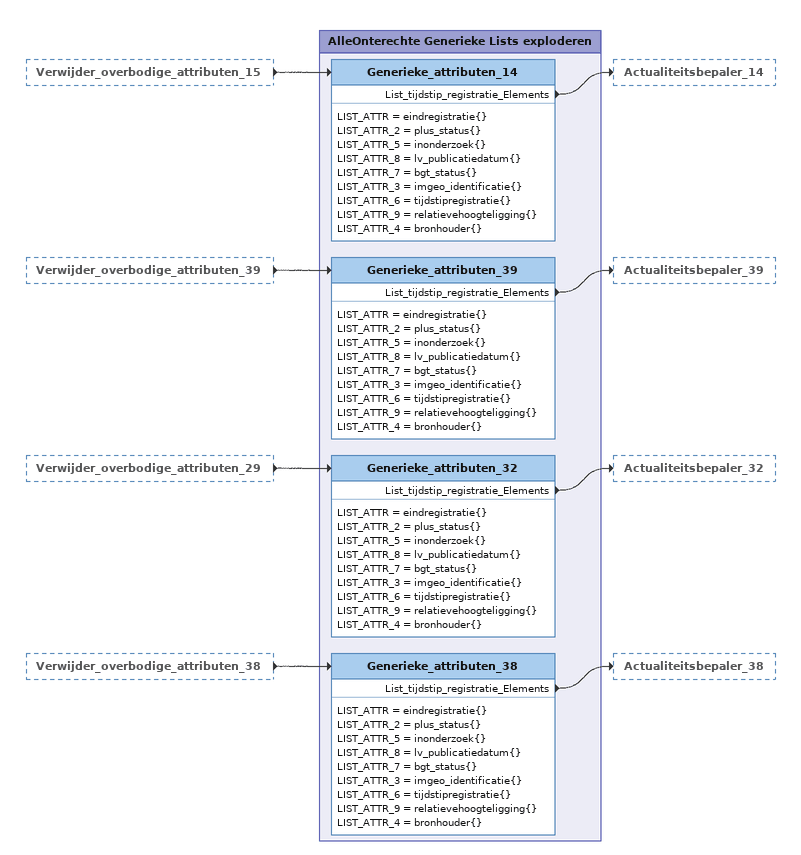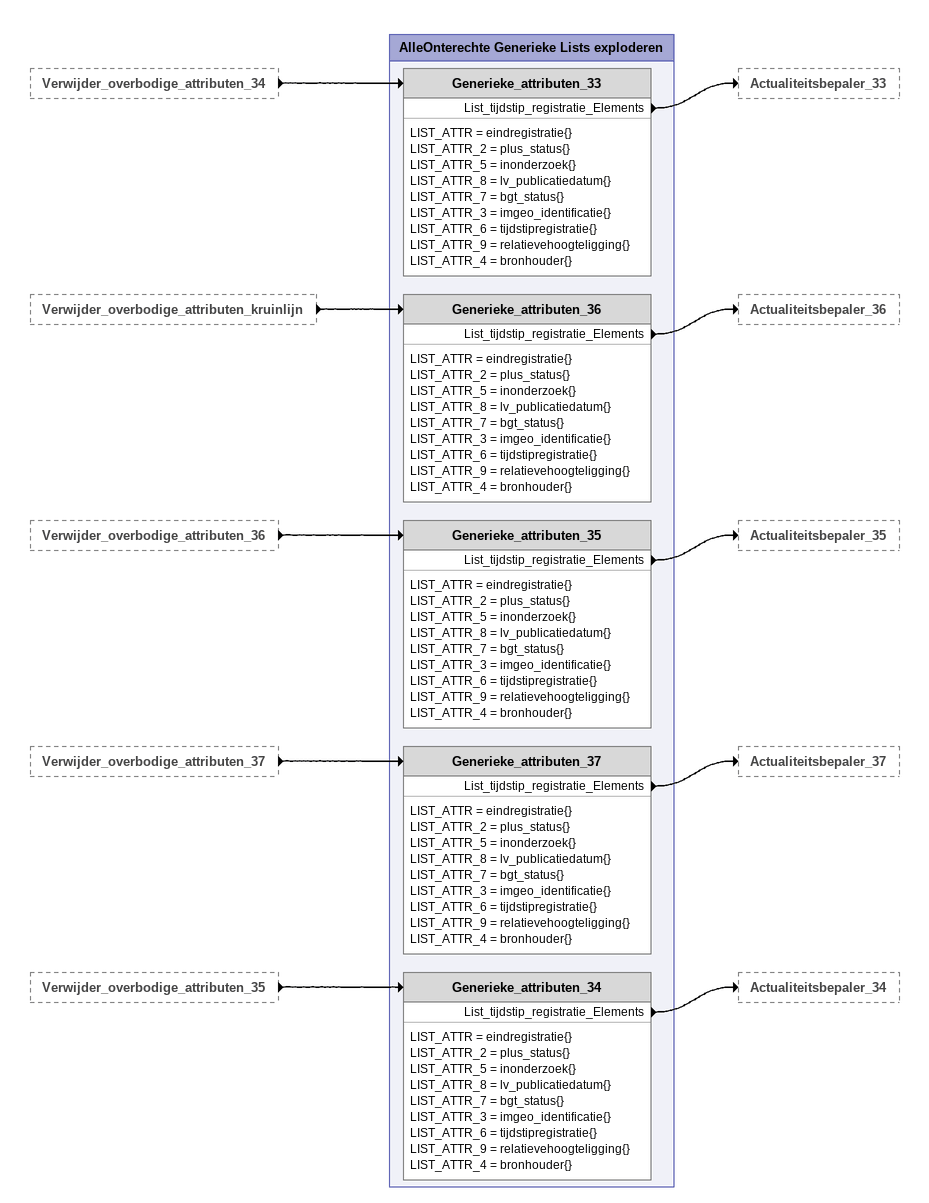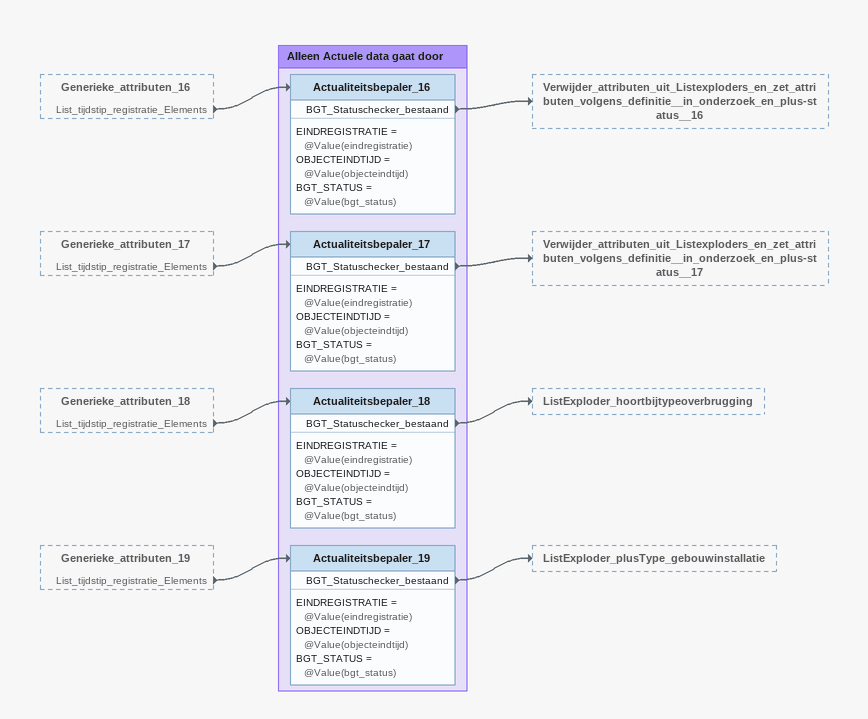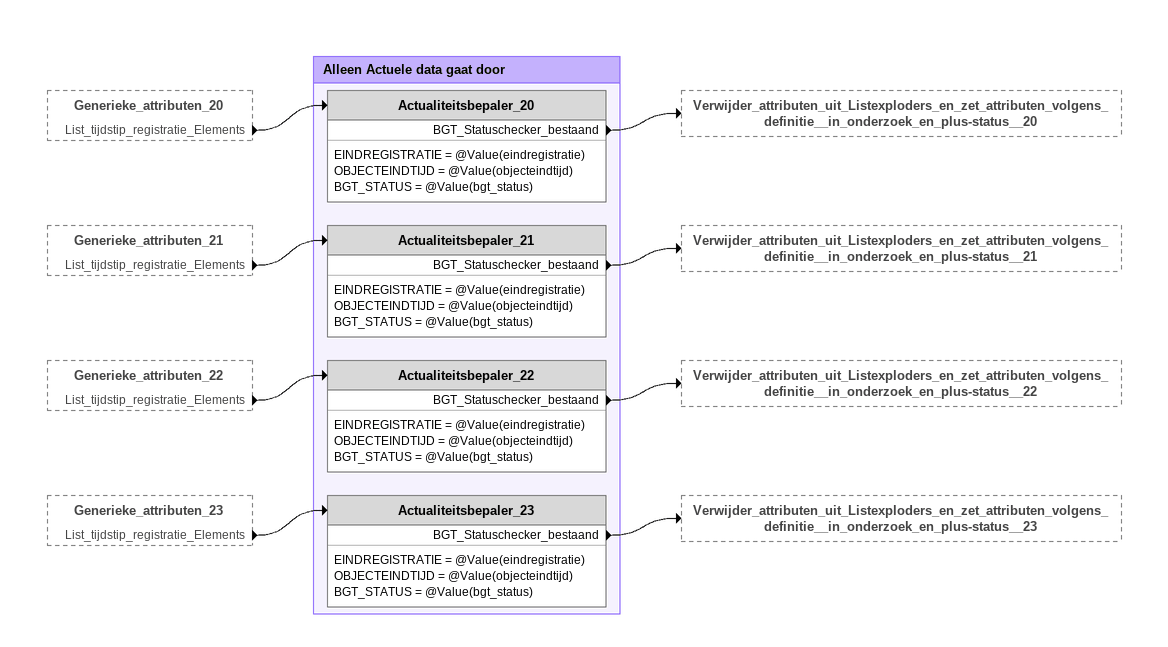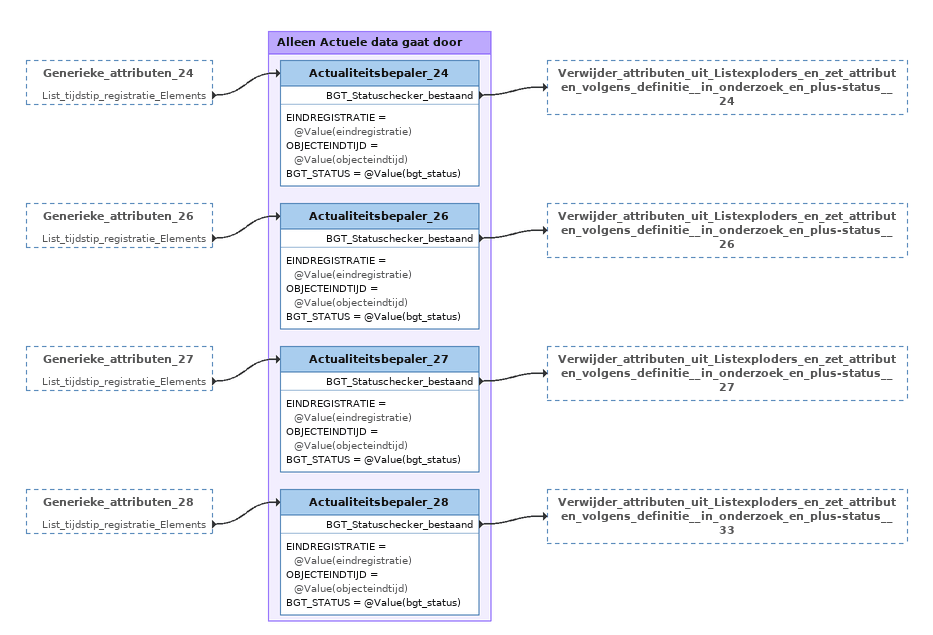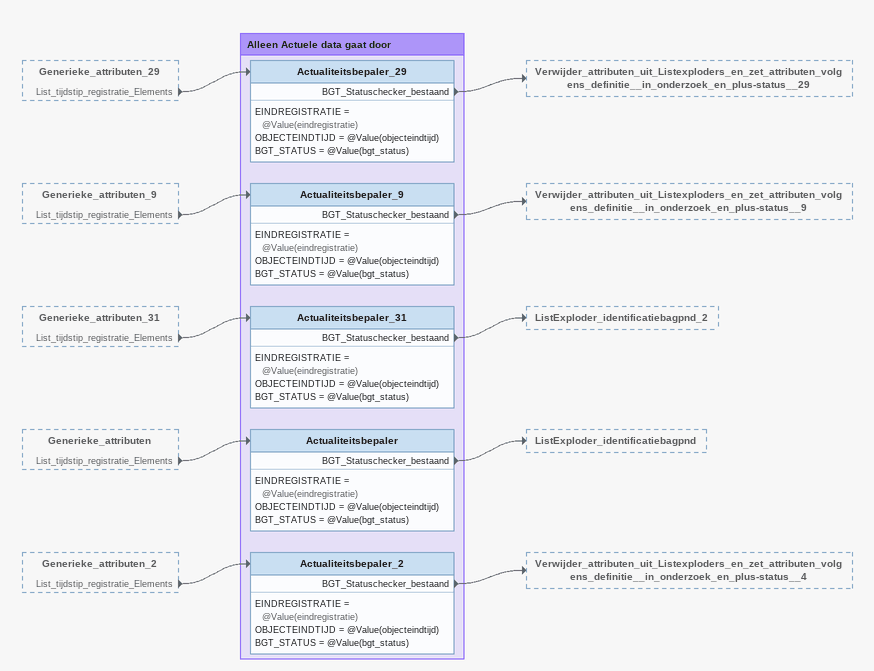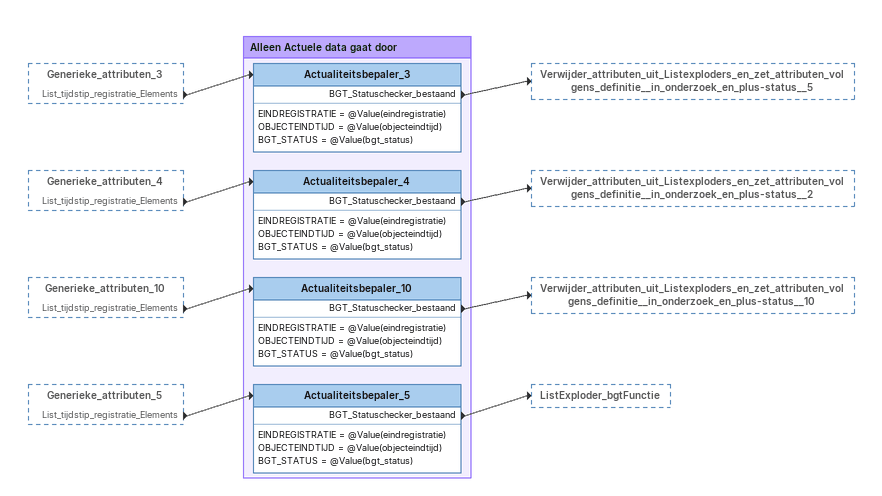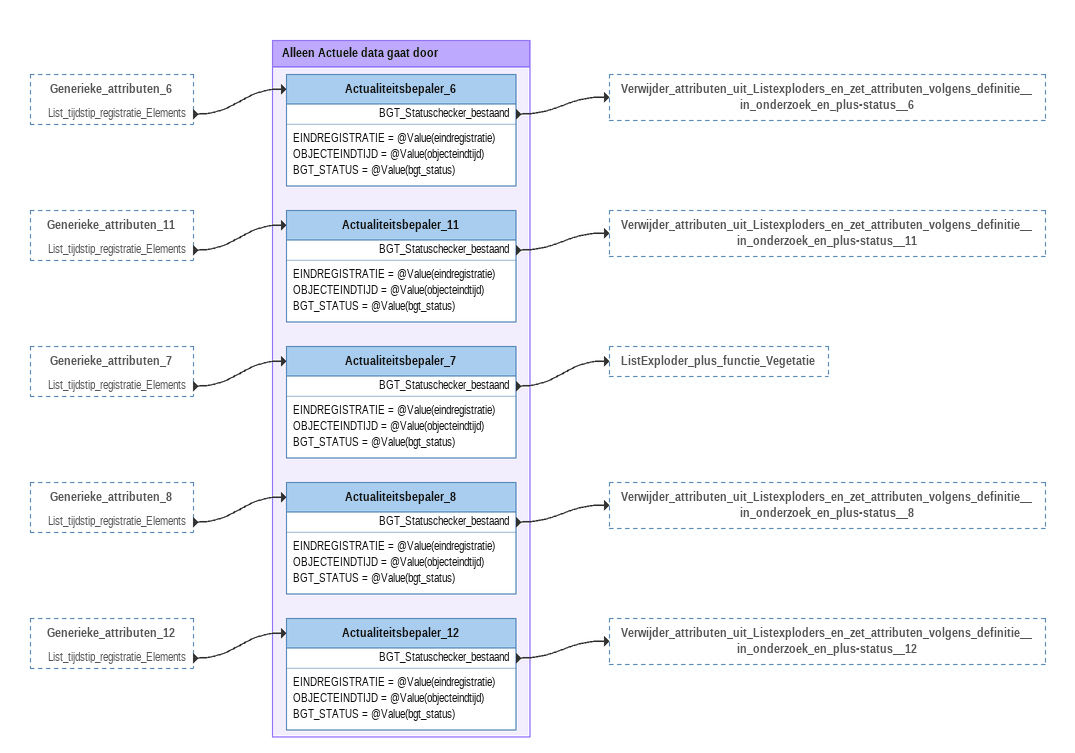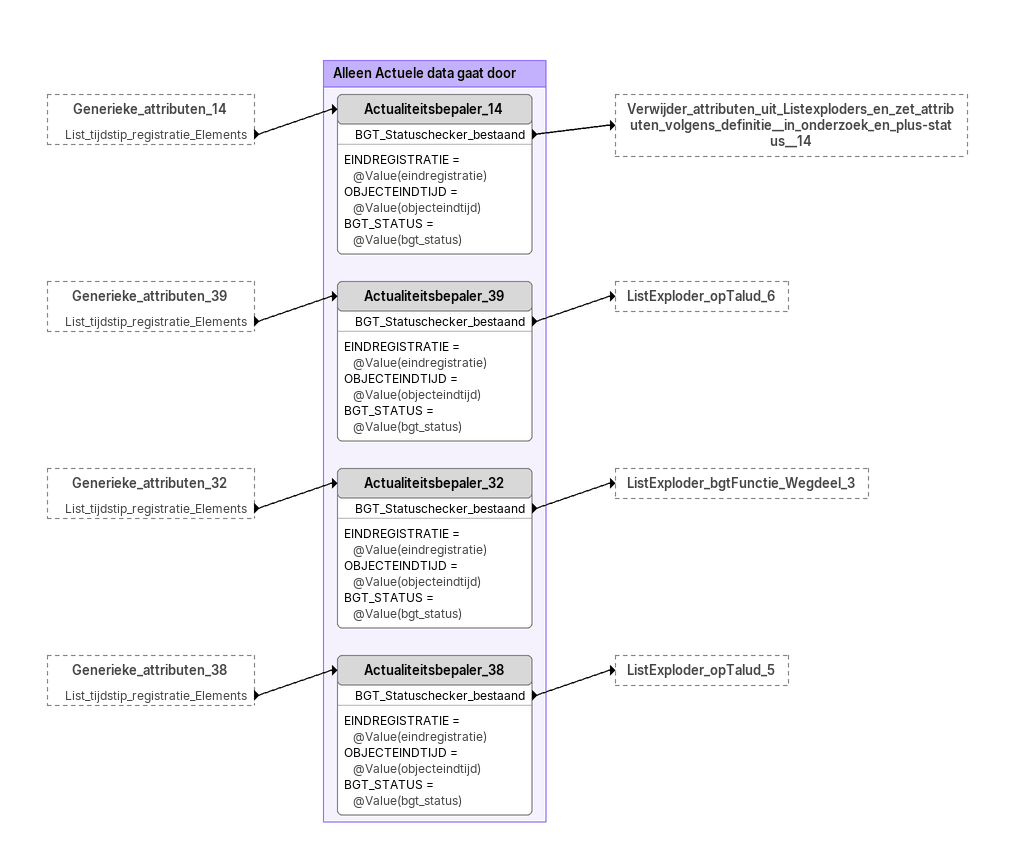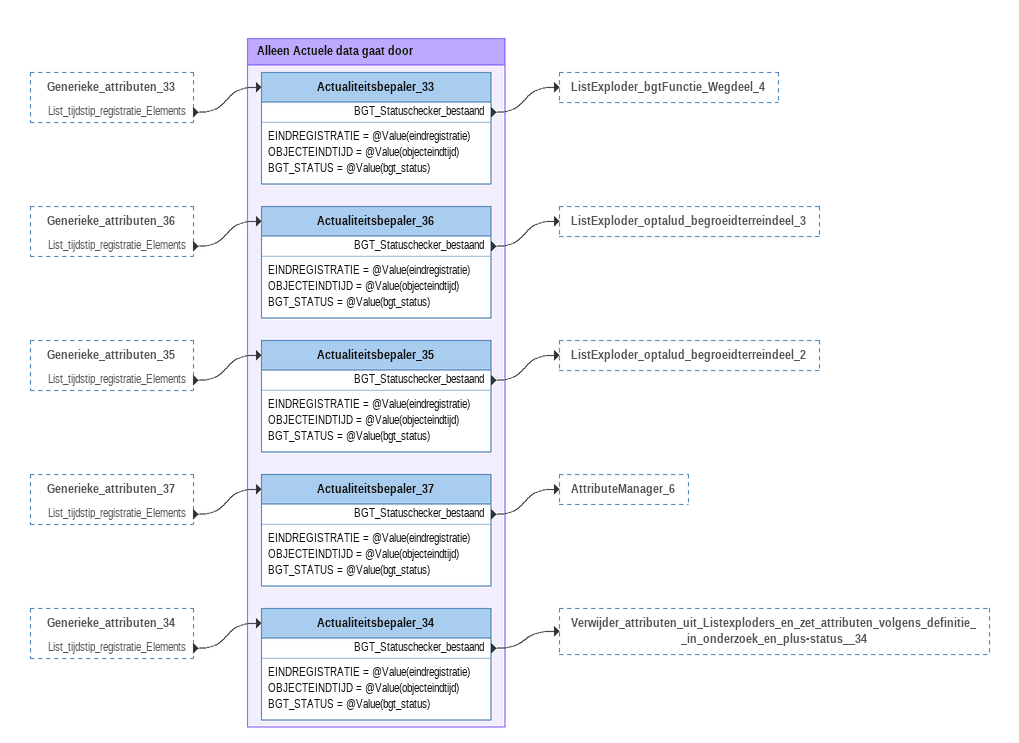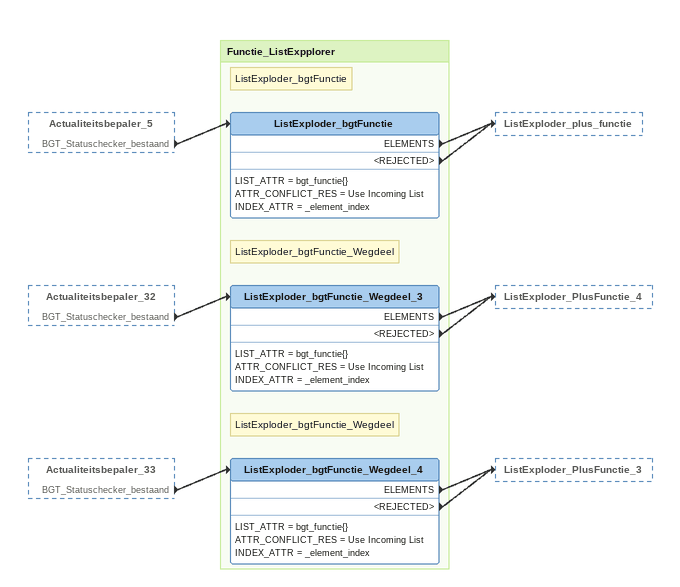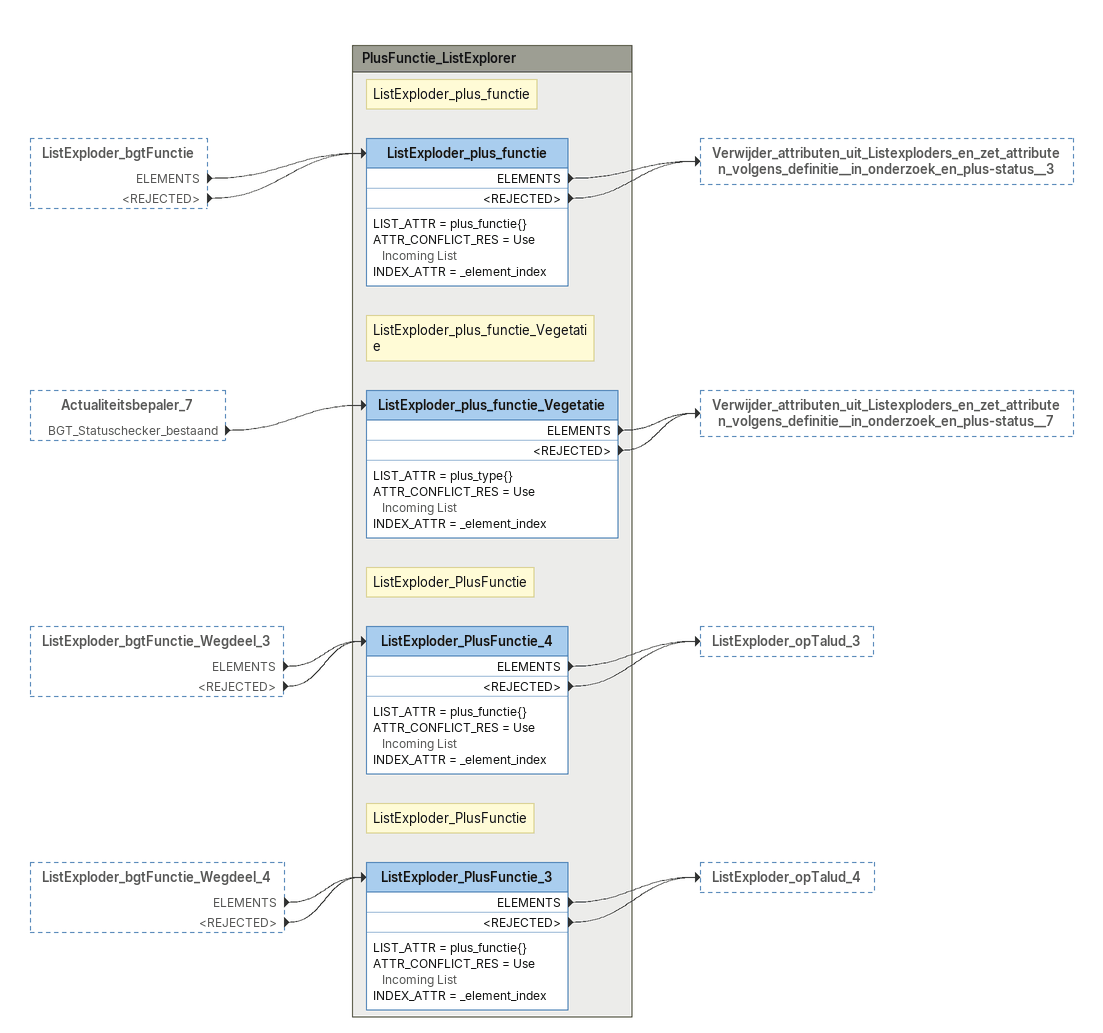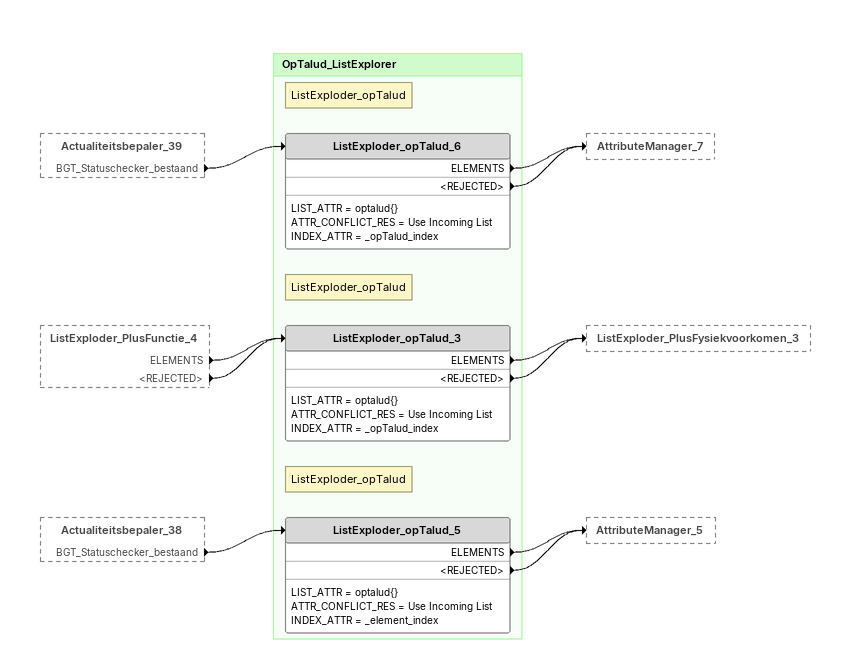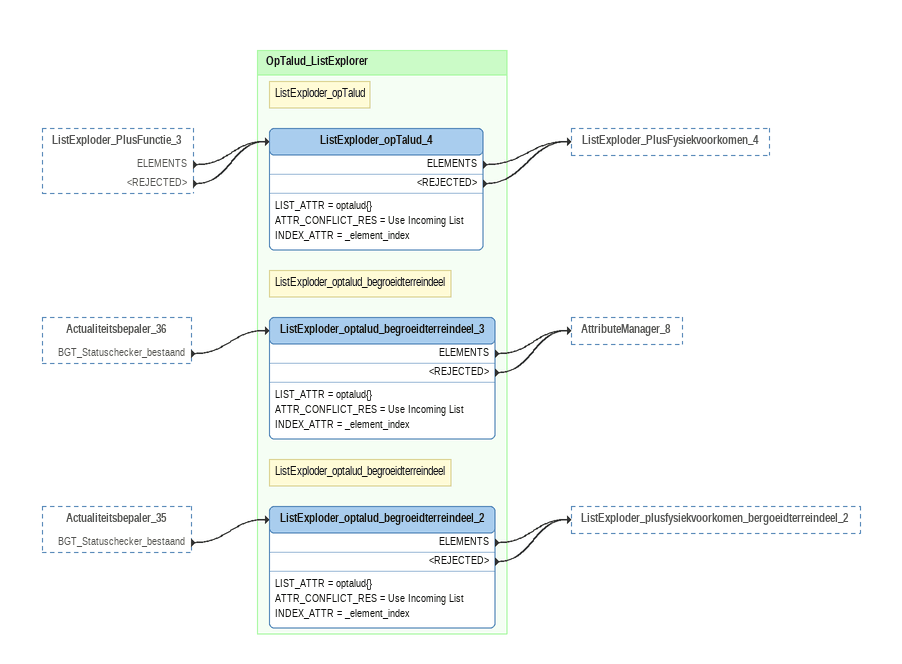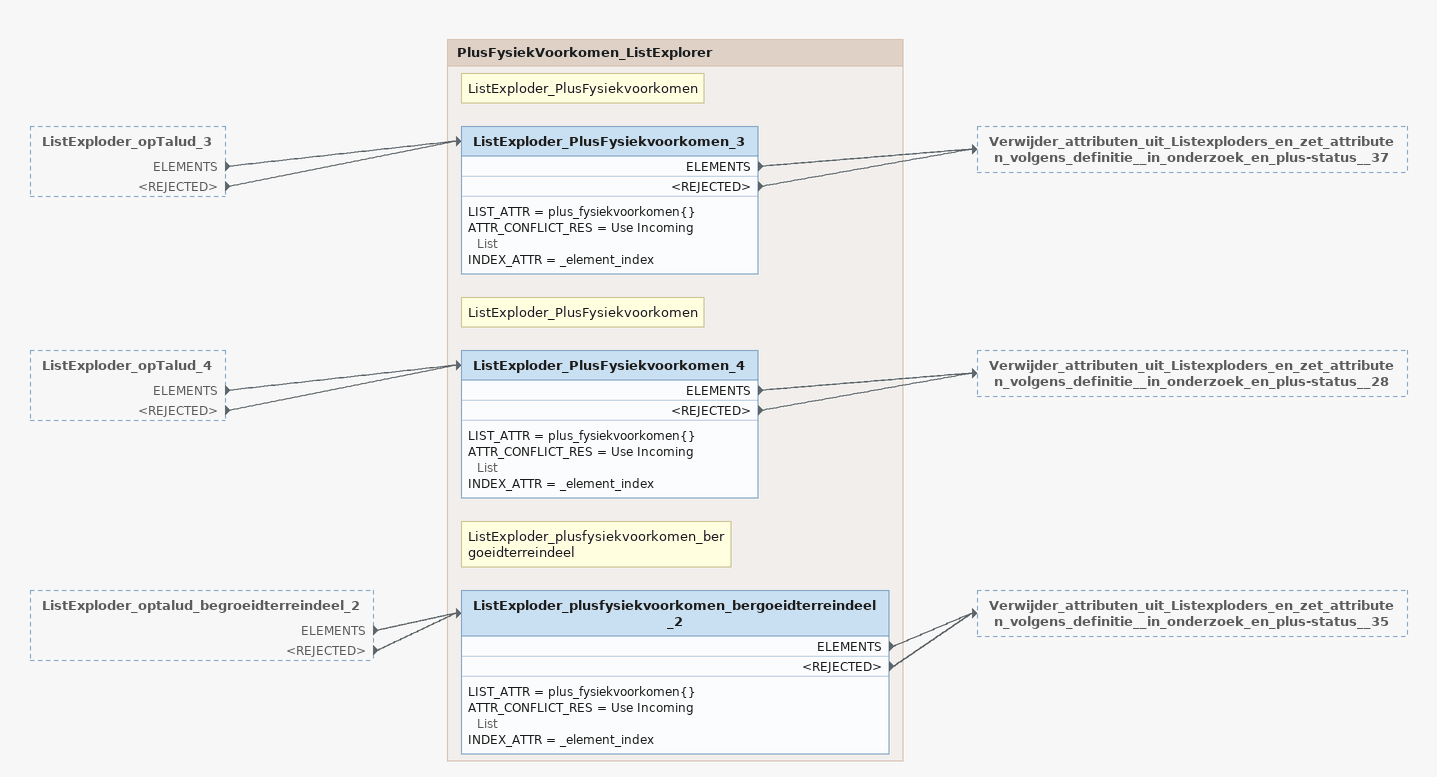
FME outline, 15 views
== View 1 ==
Verwijder_overbodige_attributen_15 [outside]
    -> Generieke_attributen_14
Verwijder_overbodige_attributen_39 [outside]
    -> Generieke_attributen_39
Verwijder_overbodige_attributen_29 [outside]
    -> Generieke_attributen_32
Verwijder_overbodige_attributen_38 [outside]
    -> Generieke_attributen_38

Bookmark: AlleOnterechte Generieke Lists exploderen
Generieke_attributen_14
    LIST_ATTR = eindregistratie{}
    LIST_ATTR_2 = plus_status{}
    LIST_ATTR_5 = inonderzoek{}
    LIST_ATTR_8 = lv_publicatiedatum{}
    LIST_ATTR_7 = bgt_status{}
    LIST_ATTR_3 = imgeo_identificatie{}
    LIST_ATTR_6 = tijdstipregistratie{}
    LIST_ATTR_9 = relatievehoogteligging{}
    LIST_ATTR_4 = bronhouder{}
    List_tijdstip_registratie_Elements -> Actualiteitsbepaler_14
Generieke_attributen_39
    LIST_ATTR = eindregistratie{}
    LIST_ATTR_2 = plus_status{}
    LIST_ATTR_5 = inonderzoek{}
    LIST_ATTR_8 = lv_publicatiedatum{}
    LIST_ATTR_7 = bgt_status{}
    LIST_ATTR_3 = imgeo_identificatie{}
    LIST_ATTR_6 = tijdstipregistratie{}
    LIST_ATTR_9 = relatievehoogteligging{}
    LIST_ATTR_4 = bronhouder{}
    List_tijdstip_registratie_Elements -> Actualiteitsbepaler_39
Generieke_attributen_32
    LIST_ATTR = eindregistratie{}
    LIST_ATTR_2 = plus_status{}
    LIST_ATTR_5 = inonderzoek{}
    LIST_ATTR_8 = lv_publicatiedatum{}
    LIST_ATTR_7 = bgt_status{}
    LIST_ATTR_3 = imgeo_identificatie{}
    LIST_ATTR_6 = tijdstipregistratie{}
    LIST_ATTR_9 = relatievehoogteligging{}
    LIST_ATTR_4 = bronhouder{}
    List_tijdstip_registratie_Elements -> Actualiteitsbepaler_32
Generieke_attributen_38
    LIST_ATTR = eindregistratie{}
    LIST_ATTR_2 = plus_status{}
    LIST_ATTR_5 = inonderzoek{}
    LIST_ATTR_8 = lv_publicatiedatum{}
    LIST_ATTR_7 = bgt_status{}
    LIST_ATTR_3 = imgeo_identificatie{}
    LIST_ATTR_6 = tijdstipregistratie{}
    LIST_ATTR_9 = relatievehoogteligging{}
    LIST_ATTR_4 = bronhouder{}
    List_tijdstip_registratie_Elements -> Actualiteitsbepaler_38

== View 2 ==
Verwijder_overbodige_attributen_34 [outside]
    -> Generieke_attributen_33
Verwijder_overbodige_attributen_kruinlijn [outside]
    -> Generieke_attributen_36
Verwijder_overbodige_attributen_36 [outside]
    -> Generieke_attributen_35
Verwijder_overbodige_attributen_37 [outside]
    -> Generieke_attributen_37
Verwijder_overbodige_attributen_35 [outside]
    -> Generieke_attributen_34

Bookmark: AlleOnterechte Generieke Lists exploderen
Generieke_attributen_33
    LIST_ATTR = eindregistratie{}
    LIST_ATTR_2 = plus_status{}
    LIST_ATTR_5 = inonderzoek{}
    LIST_ATTR_8 = lv_publicatiedatum{}
    LIST_ATTR_7 = bgt_status{}
    LIST_ATTR_3 = imgeo_identificatie{}
    LIST_ATTR_6 = tijdstipregistratie{}
    LIST_ATTR_9 = relatievehoogteligging{}
    LIST_ATTR_4 = bronhouder{}
    List_tijdstip_registratie_Elements -> Actualiteitsbepaler_33
Generieke_attributen_36
    LIST_ATTR = eindregistratie{}
    LIST_ATTR_2 = plus_status{}
    LIST_ATTR_5 = inonderzoek{}
    LIST_ATTR_8 = lv_publicatiedatum{}
    LIST_ATTR_7 = bgt_status{}
    LIST_ATTR_3 = imgeo_identificatie{}
    LIST_ATTR_6 = tijdstipregistratie{}
    LIST_ATTR_9 = relatievehoogteligging{}
    LIST_ATTR_4 = bronhouder{}
    List_tijdstip_registratie_Elements -> Actualiteitsbepaler_36
Generieke_attributen_35
    LIST_ATTR = eindregistratie{}
    LIST_ATTR_2 = plus_status{}
    LIST_ATTR_5 = inonderzoek{}
    LIST_ATTR_8 = lv_publicatiedatum{}
    LIST_ATTR_7 = bgt_status{}
    LIST_ATTR_3 = imgeo_identificatie{}
    LIST_ATTR_6 = tijdstipregistratie{}
    LIST_ATTR_9 = relatievehoogteligging{}
    LIST_ATTR_4 = bronhouder{}
    List_tijdstip_registratie_Elements -> Actualiteitsbepaler_35
Generieke_attributen_37
    LIST_ATTR = eindregistratie{}
    LIST_ATTR_2 = plus_status{}
    LIST_ATTR_5 = inonderzoek{}
    LIST_ATTR_8 = lv_publicatiedatum{}
    LIST_ATTR_7 = bgt_status{}
    LIST_ATTR_3 = imgeo_identificatie{}
    LIST_ATTR_6 = tijdstipregistratie{}
    LIST_ATTR_9 = relatievehoogteligging{}
    LIST_ATTR_4 = bronhouder{}
    List_tijdstip_registratie_Elements -> Actualiteitsbepaler_37
Generieke_attributen_34
    LIST_ATTR = eindregistratie{}
    LIST_ATTR_2 = plus_status{}
    LIST_ATTR_5 = inonderzoek{}
    LIST_ATTR_8 = lv_publicatiedatum{}
    LIST_ATTR_7 = bgt_status{}
    LIST_ATTR_3 = imgeo_identificatie{}
    LIST_ATTR_6 = tijdstipregistratie{}
    LIST_ATTR_9 = relatievehoogteligging{}
    LIST_ATTR_4 = bronhouder{}
    List_tijdstip_registratie_Elements -> Actualiteitsbepaler_34

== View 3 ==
Generieke_attributen_16 [outside]
    List_tijdstip_registratie_Elements -> Actualiteitsbepaler_16
Generieke_attributen_17 [outside]
    List_tijdstip_registratie_Elements -> Actualiteitsbepaler_17
Generieke_attributen_18 [outside]
    List_tijdstip_registratie_Elements -> Actualiteitsbepaler_18
Generieke_attributen_19 [outside]
    List_tijdstip_registratie_Elements -> Actualiteitsbepaler_19

Bookmark: Alleen Actuele data gaat door
Actualiteitsbepaler_16
    EINDREGISTRATIE = @Value(eindregistratie)
    OBJECTEINDTIJD = @Value(objecteindtijd)
    BGT_STATUS = @Value(bgt_status)
    BGT_Statuschecker_bestaand -> Verwijder_attributen_uit_Listexploders_en_zet_attributen_volgens_definitie__in_onderzoek_en_plus-status__16
Actualiteitsbepaler_17
    EINDREGISTRATIE = @Value(eindregistratie)
    OBJECTEINDTIJD = @Value(objecteindtijd)
    BGT_STATUS = @Value(bgt_status)
    BGT_Statuschecker_bestaand -> Verwijder_attributen_uit_Listexploders_en_zet_attributen_volgens_definitie__in_onderzoek_en_plus-status__17
Actualiteitsbepaler_18
    EINDREGISTRATIE = @Value(eindregistratie)
    OBJECTEINDTIJD = @Value(objecteindtijd)
    BGT_STATUS = @Value(bgt_status)
    BGT_Statuschecker_bestaand -> ListExploder_hoortbijtypeoverbrugging
Actualiteitsbepaler_19
    EINDREGISTRATIE = @Value(eindregistratie)
    OBJECTEINDTIJD = @Value(objecteindtijd)
    BGT_STATUS = @Value(bgt_status)
    BGT_Statuschecker_bestaand -> ListExploder_plusType_gebouwinstallatie

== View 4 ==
Generieke_attributen_20 [outside]
    List_tijdstip_registratie_Elements -> Actualiteitsbepaler_20
Generieke_attributen_21 [outside]
    List_tijdstip_registratie_Elements -> Actualiteitsbepaler_21
Generieke_attributen_22 [outside]
    List_tijdstip_registratie_Elements -> Actualiteitsbepaler_22
Generieke_attributen_23 [outside]
    List_tijdstip_registratie_Elements -> Actualiteitsbepaler_23

Bookmark: Alleen Actuele data gaat door
Actualiteitsbepaler_20
    EINDREGISTRATIE = @Value(eindregistratie)
    OBJECTEINDTIJD = @Value(objecteindtijd)
    BGT_STATUS = @Value(bgt_status)
    BGT_Statuschecker_bestaand -> Verwijder_attributen_uit_Listexploders_en_zet_attributen_volgens_definitie__in_onderzoek_en_plus-status__20
Actualiteitsbepaler_21
    EINDREGISTRATIE = @Value(eindregistratie)
    OBJECTEINDTIJD = @Value(objecteindtijd)
    BGT_STATUS = @Value(bgt_status)
    BGT_Statuschecker_bestaand -> Verwijder_attributen_uit_Listexploders_en_zet_attributen_volgens_definitie__in_onderzoek_en_plus-status__21
Actualiteitsbepaler_22
    EINDREGISTRATIE = @Value(eindregistratie)
    OBJECTEINDTIJD = @Value(objecteindtijd)
    BGT_STATUS = @Value(bgt_status)
    BGT_Statuschecker_bestaand -> Verwijder_attributen_uit_Listexploders_en_zet_attributen_volgens_definitie__in_onderzoek_en_plus-status__22
Actualiteitsbepaler_23
    EINDREGISTRATIE = @Value(eindregistratie)
    OBJECTEINDTIJD = @Value(objecteindtijd)
    BGT_STATUS = @Value(bgt_status)
    BGT_Statuschecker_bestaand -> Verwijder_attributen_uit_Listexploders_en_zet_attributen_volgens_definitie__in_onderzoek_en_plus-status__23

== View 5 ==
Generieke_attributen_24 [outside]
    List_tijdstip_registratie_Elements -> Actualiteitsbepaler_24
Generieke_attributen_26 [outside]
    List_tijdstip_registratie_Elements -> Actualiteitsbepaler_26
Generieke_attributen_27 [outside]
    List_tijdstip_registratie_Elements -> Actualiteitsbepaler_27
Generieke_attributen_28 [outside]
    List_tijdstip_registratie_Elements -> Actualiteitsbepaler_28

Bookmark: Alleen Actuele data gaat door
Actualiteitsbepaler_24
    EINDREGISTRATIE = @Value(eindregistratie)
    OBJECTEINDTIJD = @Value(objecteindtijd)
    BGT_STATUS = @Value(bgt_status)
    BGT_Statuschecker_bestaand -> Verwijder_attributen_uit_Listexploders_en_zet_attributen_volgens_definitie__in_onderzoek_en_plus-status__24
Actualiteitsbepaler_26
    EINDREGISTRATIE = @Value(eindregistratie)
    OBJECTEINDTIJD = @Value(objecteindtijd)
    BGT_STATUS = @Value(bgt_status)
    BGT_Statuschecker_bestaand -> Verwijder_attributen_uit_Listexploders_en_zet_attributen_volgens_definitie__in_onderzoek_en_plus-status__26
Actualiteitsbepaler_27
    EINDREGISTRATIE = @Value(eindregistratie)
    OBJECTEINDTIJD = @Value(objecteindtijd)
    BGT_STATUS = @Value(bgt_status)
    BGT_Statuschecker_bestaand -> Verwijder_attributen_uit_Listexploders_en_zet_attributen_volgens_definitie__in_onderzoek_en_plus-status__27
Actualiteitsbepaler_28
    EINDREGISTRATIE = @Value(eindregistratie)
    OBJECTEINDTIJD = @Value(objecteindtijd)
    BGT_STATUS = @Value(bgt_status)
    BGT_Statuschecker_bestaand -> Verwijder_attributen_uit_Listexploders_en_zet_attributen_volgens_definitie__in_onderzoek_en_plus-status__33

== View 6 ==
Generieke_attributen_29 [outside]
    List_tijdstip_registratie_Elements -> Actualiteitsbepaler_29
Generieke_attributen_9 [outside]
    List_tijdstip_registratie_Elements -> Actualiteitsbepaler_9
Generieke_attributen_31 [outside]
    List_tijdstip_registratie_Elements -> Actualiteitsbepaler_31
Generieke_attributen [outside]
    List_tijdstip_registratie_Elements -> Actualiteitsbepaler
Generieke_attributen_2 [outside]
    List_tijdstip_registratie_Elements -> Actualiteitsbepaler_2

Bookmark: Alleen Actuele data gaat door
Actualiteitsbepaler_29
    EINDREGISTRATIE = @Value(eindregistratie)
    OBJECTEINDTIJD = @Value(objecteindtijd)
    BGT_STATUS = @Value(bgt_status)
    BGT_Statuschecker_bestaand -> Verwijder_attributen_uit_Listexploders_en_zet_attributen_volgens_definitie__in_onderzoek_en_plus-status__29
Actualiteitsbepaler_9
    EINDREGISTRATIE = @Value(eindregistratie)
    OBJECTEINDTIJD = @Value(objecteindtijd)
    BGT_STATUS = @Value(bgt_status)
    BGT_Statuschecker_bestaand -> Verwijder_attributen_uit_Listexploders_en_zet_attributen_volgens_definitie__in_onderzoek_en_plus-status__9
Actualiteitsbepaler_31
    EINDREGISTRATIE = @Value(eindregistratie)
    OBJECTEINDTIJD = @Value(objecteindtijd)
    BGT_STATUS = @Value(bgt_status)
    BGT_Statuschecker_bestaand -> ListExploder_identificatiebagpnd_2
Actualiteitsbepaler
    EINDREGISTRATIE = @Value(eindregistratie)
    OBJECTEINDTIJD = @Value(objecteindtijd)
    BGT_STATUS = @Value(bgt_status)
    BGT_Statuschecker_bestaand -> ListExploder_identificatiebagpnd
Actualiteitsbepaler_2
    EINDREGISTRATIE = @Value(eindregistratie)
    OBJECTEINDTIJD = @Value(objecteindtijd)
    BGT_STATUS = @Value(bgt_status)
    BGT_Statuschecker_bestaand -> Verwijder_attributen_uit_Listexploders_en_zet_attributen_volgens_definitie__in_onderzoek_en_plus-status__4

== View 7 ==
Generieke_attributen_3 [outside]
    List_tijdstip_registratie_Elements -> Actualiteitsbepaler_3
Generieke_attributen_4 [outside]
    List_tijdstip_registratie_Elements -> Actualiteitsbepaler_4
Generieke_attributen_10 [outside]
    List_tijdstip_registratie_Elements -> Actualiteitsbepaler_10
Generieke_attributen_5 [outside]
    List_tijdstip_registratie_Elements -> Actualiteitsbepaler_5

Bookmark: Alleen Actuele data gaat door
Actualiteitsbepaler_3
    EINDREGISTRATIE = @Value(eindregistratie)
    OBJECTEINDTIJD = @Value(objecteindtijd)
    BGT_STATUS = @Value(bgt_status)
    BGT_Statuschecker_bestaand -> Verwijder_attributen_uit_Listexploders_en_zet_attributen_volgens_definitie__in_onderzoek_en_plus-status__5
Actualiteitsbepaler_4
    EINDREGISTRATIE = @Value(eindregistratie)
    OBJECTEINDTIJD = @Value(objecteindtijd)
    BGT_STATUS = @Value(bgt_status)
    BGT_Statuschecker_bestaand -> Verwijder_attributen_uit_Listexploders_en_zet_attributen_volgens_definitie__in_onderzoek_en_plus-status__2
Actualiteitsbepaler_10
    EINDREGISTRATIE = @Value(eindregistratie)
    OBJECTEINDTIJD = @Value(objecteindtijd)
    BGT_STATUS = @Value(bgt_status)
    BGT_Statuschecker_bestaand -> Verwijder_attributen_uit_Listexploders_en_zet_attributen_volgens_definitie__in_onderzoek_en_plus-status__10
Actualiteitsbepaler_5
    EINDREGISTRATIE = @Value(eindregistratie)
    OBJECTEINDTIJD = @Value(objecteindtijd)
    BGT_STATUS = @Value(bgt_status)
    BGT_Statuschecker_bestaand -> ListExploder_bgtFunctie

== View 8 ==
Generieke_attributen_6 [outside]
    List_tijdstip_registratie_Elements -> Actualiteitsbepaler_6
Generieke_attributen_11 [outside]
    List_tijdstip_registratie_Elements -> Actualiteitsbepaler_11
Generieke_attributen_7 [outside]
    List_tijdstip_registratie_Elements -> Actualiteitsbepaler_7
Generieke_attributen_8 [outside]
    List_tijdstip_registratie_Elements -> Actualiteitsbepaler_8
Generieke_attributen_12 [outside]
    List_tijdstip_registratie_Elements -> Actualiteitsbepaler_12

Bookmark: Alleen Actuele data gaat door
Actualiteitsbepaler_6
    EINDREGISTRATIE = @Value(eindregistratie)
    OBJECTEINDTIJD = @Value(objecteindtijd)
    BGT_STATUS = @Value(bgt_status)
    BGT_Statuschecker_bestaand -> Verwijder_attributen_uit_Listexploders_en_zet_attributen_volgens_definitie__in_onderzoek_en_plus-status__6
Actualiteitsbepaler_11
    EINDREGISTRATIE = @Value(eindregistratie)
    OBJECTEINDTIJD = @Value(objecteindtijd)
    BGT_STATUS = @Value(bgt_status)
    BGT_Statuschecker_bestaand -> Verwijder_attributen_uit_Listexploders_en_zet_attributen_volgens_definitie__in_onderzoek_en_plus-status__11
Actualiteitsbepaler_7
    EINDREGISTRATIE = @Value(eindregistratie)
    OBJECTEINDTIJD = @Value(objecteindtijd)
    BGT_STATUS = @Value(bgt_status)
    BGT_Statuschecker_bestaand -> ListExploder_plus_functie_Vegetatie
Actualiteitsbepaler_8
    EINDREGISTRATIE = @Value(eindregistratie)
    OBJECTEINDTIJD = @Value(objecteindtijd)
    BGT_STATUS = @Value(bgt_status)
    BGT_Statuschecker_bestaand -> Verwijder_attributen_uit_Listexploders_en_zet_attributen_volgens_definitie__in_onderzoek_en_plus-status__8
Actualiteitsbepaler_12
    EINDREGISTRATIE = @Value(eindregistratie)
    OBJECTEINDTIJD = @Value(objecteindtijd)
    BGT_STATUS = @Value(bgt_status)
    BGT_Statuschecker_bestaand -> Verwijder_attributen_uit_Listexploders_en_zet_attributen_volgens_definitie__in_onderzoek_en_plus-status__12

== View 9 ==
Generieke_attributen_14 [outside]
    List_tijdstip_registratie_Elements -> Actualiteitsbepaler_14
Generieke_attributen_39 [outside]
    List_tijdstip_registratie_Elements -> Actualiteitsbepaler_39
Generieke_attributen_32 [outside]
    List_tijdstip_registratie_Elements -> Actualiteitsbepaler_32
Generieke_attributen_38 [outside]
    List_tijdstip_registratie_Elements -> Actualiteitsbepaler_38

Bookmark: Alleen Actuele data gaat door
Actualiteitsbepaler_14
    EINDREGISTRATIE = @Value(eindregistratie)
    OBJECTEINDTIJD = @Value(objecteindtijd)
    BGT_STATUS = @Value(bgt_status)
    BGT_Statuschecker_bestaand -> Verwijder_attributen_uit_Listexploders_en_zet_attributen_volgens_definitie__in_onderzoek_en_plus-status__14
Actualiteitsbepaler_39
    EINDREGISTRATIE = @Value(eindregistratie)
    OBJECTEINDTIJD = @Value(objecteindtijd)
    BGT_STATUS = @Value(bgt_status)
    BGT_Statuschecker_bestaand -> ListExploder_opTalud_6
Actualiteitsbepaler_32
    EINDREGISTRATIE = @Value(eindregistratie)
    OBJECTEINDTIJD = @Value(objecteindtijd)
    BGT_STATUS = @Value(bgt_status)
    BGT_Statuschecker_bestaand -> ListExploder_bgtFunctie_Wegdeel_3
Actualiteitsbepaler_38
    EINDREGISTRATIE = @Value(eindregistratie)
    OBJECTEINDTIJD = @Value(objecteindtijd)
    BGT_STATUS = @Value(bgt_status)
    BGT_Statuschecker_bestaand -> ListExploder_opTalud_5

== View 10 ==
Generieke_attributen_33 [outside]
    List_tijdstip_registratie_Elements -> Actualiteitsbepaler_33
Generieke_attributen_36 [outside]
    List_tijdstip_registratie_Elements -> Actualiteitsbepaler_36
Generieke_attributen_35 [outside]
    List_tijdstip_registratie_Elements -> Actualiteitsbepaler_35
Generieke_attributen_37 [outside]
    List_tijdstip_registratie_Elements -> Actualiteitsbepaler_37
Generieke_attributen_34 [outside]
    List_tijdstip_registratie_Elements -> Actualiteitsbepaler_34

Bookmark: Alleen Actuele data gaat door
Actualiteitsbepaler_33
    EINDREGISTRATIE = @Value(eindregistratie)
    OBJECTEINDTIJD = @Value(objecteindtijd)
    BGT_STATUS = @Value(bgt_status)
    BGT_Statuschecker_bestaand -> ListExploder_bgtFunctie_Wegdeel_4
Actualiteitsbepaler_36
    EINDREGISTRATIE = @Value(eindregistratie)
    OBJECTEINDTIJD = @Value(objecteindtijd)
    BGT_STATUS = @Value(bgt_status)
    BGT_Statuschecker_bestaand -> ListExploder_optalud_begroeidterreindeel_3
Actualiteitsbepaler_35
    EINDREGISTRATIE = @Value(eindregistratie)
    OBJECTEINDTIJD = @Value(objecteindtijd)
    BGT_STATUS = @Value(bgt_status)
    BGT_Statuschecker_bestaand -> ListExploder_optalud_begroeidterreindeel_2
Actualiteitsbepaler_37
    EINDREGISTRATIE = @Value(eindregistratie)
    OBJECTEINDTIJD = @Value(objecteindtijd)
    BGT_STATUS = @Value(bgt_status)
    BGT_Statuschecker_bestaand -> AttributeManager_6
Actualiteitsbepaler_34
    EINDREGISTRATIE = @Value(eindregistratie)
    OBJECTEINDTIJD = @Value(objecteindtijd)
    BGT_STATUS = @Value(bgt_status)
    BGT_Statuschecker_bestaand -> Verwijder_attributen_uit_Listexploders_en_zet_attributen_volgens_definitie__in_onderzoek_en_plus-status__34

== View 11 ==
Actualiteitsbepaler_5 [outside]
    BGT_Statuschecker_bestaand -> ListExploder_bgtFunctie
Actualiteitsbepaler_32 [outside]
    BGT_Statuschecker_bestaand -> ListExploder_bgtFunctie_Wegdeel_3
Actualiteitsbepaler_33 [outside]
    BGT_Statuschecker_bestaand -> ListExploder_bgtFunctie_Wegdeel_4

Bookmark: Functie_ListExpplorer
Note: ListExploder_bgtFunctie
ListExploder_bgtFunctie
    LIST_ATTR = bgt_functie{}
    ATTR_CONFLICT_RES = Use Incoming List
    INDEX_ATTR = _element_index
    ELEMENTS -> ListExploder_plus_functie
    <REJECTED> -> ListExploder_plus_functie
Note: ListExploder_bgtFunctie_Wegdeel
ListExploder_bgtFunctie_Wegdeel_3
    LIST_ATTR = bgt_functie{}
    ATTR_CONFLICT_RES = Use Incoming List
    INDEX_ATTR = _element_index
    ELEMENTS -> ListExploder_PlusFunctie_4
    <REJECTED> -> ListExploder_PlusFunctie_4
Note: ListExploder_bgtFunctie_Wegdeel
ListExploder_bgtFunctie_Wegdeel_4
    LIST_ATTR = bgt_functie{}
    ATTR_CONFLICT_RES = Use Incoming List
    INDEX_ATTR = _element_index
    ELEMENTS -> ListExploder_PlusFunctie_3
    <REJECTED> -> ListExploder_PlusFunctie_3

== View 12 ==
ListExploder_bgtFunctie [outside]
    ELEMENTS -> ListExploder_plus_functie
    <REJECTED> -> ListExploder_plus_functie
Actualiteitsbepaler_7 [outside]
    BGT_Statuschecker_bestaand -> ListExploder_plus_functie_Vegetatie
ListExploder_bgtFunctie_Wegdeel_3 [outside]
    ELEMENTS -> ListExploder_PlusFunctie_4
    <REJECTED> -> ListExploder_PlusFunctie_4
ListExploder_bgtFunctie_Wegdeel_4 [outside]
    ELEMENTS -> ListExploder_PlusFunctie_3
    <REJECTED> -> ListExploder_PlusFunctie_3

Bookmark: PlusFunctie_ListExplorer
Note: ListExploder_plus_functie
ListExploder_plus_functie
    LIST_ATTR = plus_functie{}
    ATTR_CONFLICT_RES = Use Incoming List
    INDEX_ATTR = _element_index
    ELEMENTS -> Verwijder_attributen_uit_Listexploders_en_zet_attributen_volgens_definitie__in_onderzoek_en_plus-status__3
    <REJECTED> -> Verwijder_attributen_uit_Listexploders_en_zet_attributen_volgens_definitie__in_onderzoek_en_plus-status__3
Note: ListExploder_plus_functie_Vegetatie
ListExploder_plus_functie_Vegetatie
    LIST_ATTR = plus_type{}
    ATTR_CONFLICT_RES = Use Incoming List
    INDEX_ATTR = _element_index
    ELEMENTS -> Verwijder_attributen_uit_Listexploders_en_zet_attributen_volgens_definitie__in_onderzoek_en_plus-status__7
    <REJECTED> -> Verwijder_attributen_uit_Listexploders_en_zet_attributen_volgens_definitie__in_onderzoek_en_plus-status__7
Note: ListExploder_PlusFunctie
ListExploder_PlusFunctie_4
    LIST_ATTR = plus_functie{}
    ATTR_CONFLICT_RES = Use Incoming List
    INDEX_ATTR = _element_index
    ELEMENTS -> ListExploder_opTalud_3
    <REJECTED> -> ListExploder_opTalud_3
Note: ListExploder_PlusFunctie
ListExploder_PlusFunctie_3
    LIST_ATTR = plus_functie{}
    ATTR_CONFLICT_RES = Use Incoming List
    INDEX_ATTR = _element_index
    ELEMENTS -> ListExploder_opTalud_4
    <REJECTED> -> ListExploder_opTalud_4

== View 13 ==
Actualiteitsbepaler_39 [outside]
    BGT_Statuschecker_bestaand -> ListExploder_opTalud_6
ListExploder_PlusFunctie_4 [outside]
    ELEMENTS -> ListExploder_opTalud_3
    <REJECTED> -> ListExploder_opTalud_3
Actualiteitsbepaler_38 [outside]
    BGT_Statuschecker_bestaand -> ListExploder_opTalud_5

Bookmark: OpTalud_ListExplorer
Note: ListExploder_opTalud
ListExploder_opTalud_6
    LIST_ATTR = optalud{}
    ATTR_CONFLICT_RES = Use Incoming List
    INDEX_ATTR = _opTalud_index
    ELEMENTS -> AttributeManager_7
    <REJECTED> -> AttributeManager_7
Note: ListExploder_opTalud
ListExploder_opTalud_3
    LIST_ATTR = optalud{}
    ATTR_CONFLICT_RES = Use Incoming List
    INDEX_ATTR = _opTalud_index
    ELEMENTS -> ListExploder_PlusFysiekvoorkomen_3
    <REJECTED> -> ListExploder_PlusFysiekvoorkomen_3
Note: ListExploder_opTalud
ListExploder_opTalud_5
    LIST_ATTR = optalud{}
    ATTR_CONFLICT_RES = Use Incoming List
    INDEX_ATTR = _element_index
    ELEMENTS -> AttributeManager_5
    <REJECTED> -> AttributeManager_5

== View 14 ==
ListExploder_PlusFunctie_3 [outside]
    ELEMENTS -> ListExploder_opTalud_4
    <REJECTED> -> ListExploder_opTalud_4
Actualiteitsbepaler_36 [outside]
    BGT_Statuschecker_bestaand -> ListExploder_optalud_begroeidterreindeel_3
Actualiteitsbepaler_35 [outside]
    BGT_Statuschecker_bestaand -> ListExploder_optalud_begroeidterreindeel_2

Bookmark: OpTalud_ListExplorer
Note: ListExploder_opTalud
ListExploder_opTalud_4
    LIST_ATTR = optalud{}
    ATTR_CONFLICT_RES = Use Incoming List
    INDEX_ATTR = _element_index
    ELEMENTS -> ListExploder_PlusFysiekvoorkomen_4
    <REJECTED> -> ListExploder_PlusFysiekvoorkomen_4
Note: ListExploder_optalud_begroeidterreindeel
ListExploder_optalud_begroeidterreindeel_3
    LIST_ATTR = optalud{}
    ATTR_CONFLICT_RES = Use Incoming List
    INDEX_ATTR = _element_index
    ELEMENTS -> AttributeManager_8
    <REJECTED> -> AttributeManager_8
Note: ListExploder_optalud_begroeidterreindeel
ListExploder_optalud_begroeidterreindeel_2
    LIST_ATTR = optalud{}
    ATTR_CONFLICT_RES = Use Incoming List
    INDEX_ATTR = _element_index
    ELEMENTS -> ListExploder_plusfysiekvoorkomen_bergoeidterreindeel_2
    <REJECTED> -> ListExploder_plusfysiekvoorkomen_bergoeidterreindeel_2

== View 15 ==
ListExploder_opTalud_3 [outside]
    ELEMENTS -> ListExploder_PlusFysiekvoorkomen_3
    <REJECTED> -> ListExploder_PlusFysiekvoorkomen_3
ListExploder_opTalud_4 [outside]
    ELEMENTS -> ListExploder_PlusFysiekvoorkomen_4
    <REJECTED> -> ListExploder_PlusFysiekvoorkomen_4
ListExploder_optalud_begroeidterreindeel_2 [outside]
    ELEMENTS -> ListExploder_plusfysiekvoorkomen_bergoeidterreindeel_2
    <REJECTED> -> ListExploder_plusfysiekvoorkomen_bergoeidterreindeel_2

Bookmark: PlusFysiekVoorkomen_ListExplorer
Note: ListExploder_PlusFysiekvoorkomen
ListExploder_PlusFysiekvoorkomen_3
    LIST_ATTR = plus_fysiekvoorkomen{}
    ATTR_CONFLICT_RES = Use Incoming List
    INDEX_ATTR = _element_index
    ELEMENTS -> Verwijder_attributen_uit_Listexploders_en_zet_attributen_volgens_definitie__in_onderzoek_en_plus-status__37
    <REJECTED> -> Verwijder_attributen_uit_Listexploders_en_zet_attributen_volgens_definitie__in_onderzoek_en_plus-status__37
Note: ListExploder_PlusFysiekvoorkomen
ListExploder_PlusFysiekvoorkomen_4
    LIST_ATTR = plus_fysiekvoorkomen{}
    ATTR_CONFLICT_RES = Use Incoming List
    INDEX_ATTR = _element_index
    ELEMENTS -> Verwijder_attributen_uit_Listexploders_en_zet_attributen_volgens_definitie__in_onderzoek_en_plus-status__28
    <REJECTED> -> Verwijder_attributen_uit_Listexploders_en_zet_attributen_volgens_definitie__in_onderzoek_en_plus-status__28
Note: ListExploder_plusfysiekvoorkomen_bergoeidterreindeel
ListExploder_plusfysiekvoorkomen_bergoeidterreindeel_2
    LIST_ATTR = plus_fysiekvoorkomen{}
    ATTR_CONFLICT_RES = Use Incoming List
    INDEX_ATTR = _element_index
    ELEMENTS -> Verwijder_attributen_uit_Listexploders_en_zet_attributen_volgens_definitie__in_onderzoek_en_plus-status__35
    <REJECTED> -> Verwijder_attributen_uit_Listexploders_en_zet_attributen_volgens_definitie__in_onderzoek_en_plus-status__35
